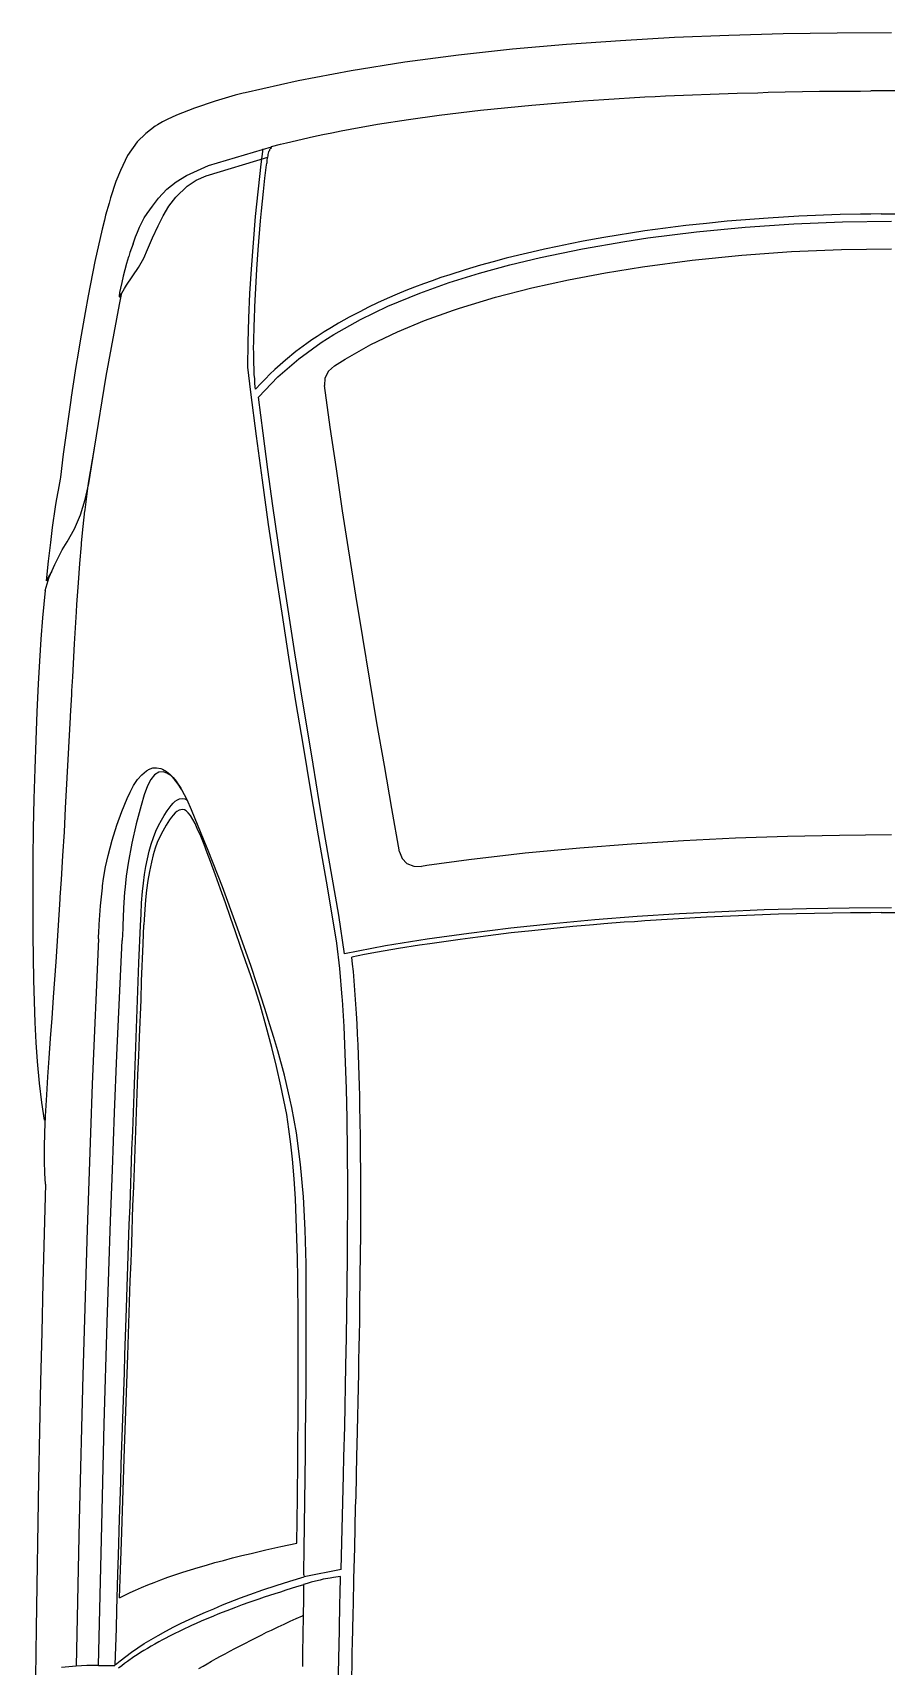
# Model space of a CAD drawing. Header units: millimetres. Extents: x -38686 to 870903, y -23218 to 232707.
# Drawn here: x 36089 to 36920, y 15950 to 17539 of the extents above; entities that cross this region are included whole.
import ezdxf

# ---------------------------------------------------------------- set-up
doc = ezdxf.new("R2010")
doc.units = ezdxf.units.MM
doc.header["$LTSCALE"] = 10
doc.layers.add('40 - Detail Outline', color=142, linetype='Continuous')

msp = doc.modelspace()

# ---------------------------------------------------------------- linework, layer by layer
at = {"layer": '40 - Detail Outline', "color": 252, "linetype": 'Continuous'}
for p, q in [((36766.78, 17536.695), (36713.98, 17534.695)), ((36819.58, 17538.295), (36766.78, 17536.695)), ((36872.18, 17539.095), (36819.58, 17538.295)), ((36924.98, 17539.495), (36872.18, 17539.095)), ((36556.18, 17523.295), (36503.78, 17517.695)), ((36608.78, 17527.895), (36556.18, 17523.295)), ((36661.38, 17531.695), (36608.78, 17527.895)), ((36713.98, 17534.695), (36661.38, 17531.695)), ((36451.38, 17510.695), (36399.38, 17502.495)), ((36503.78, 17517.695), (36451.38, 17510.695)), ((36347.58, 17492.695), (36295.98, 17481.095)), ((36399.38, 17502.495), (36347.58, 17492.695)), ((36286.38, 17478.695), (36266.98, 17472.895)), ((36294.18, 17480.495), (36286.38, 17478.695)), ((36295.98, 17481.095), (36294.18, 17480.495)), ((36574.98, 17469.095), (36624.98, 17473.095)), ((36624.98, 17473.095), (36634.98, 17473.695)), ((36634.98, 17473.695), (36644.98, 17474.495)), ((36644.98, 17474.495), (36684.98, 17476.895)), ((36684.98, 17476.895), (36694.98, 17477.295)), ((36694.98, 17477.295), (36704.98, 17477.895)), ((36704.98, 17477.895), (36774.98, 17480.695)), ((36774.98, 17480.695), (36794.98, 17481.095)), ((36794.98, 17481.095), (36804.98, 17481.495)), ((36804.98, 17481.495), (36854.98, 17482.495)), ((36854.98, 17482.495), (36864.98, 17482.495)), ((36864.98, 17482.495), (36874.98, 17482.695)), ((36874.98, 17482.695), (36894.98, 17482.695)), ((36894.98, 17482.695), (36904.98, 17482.895)), ((36944.98, 17482.895), (36904.98, 17482.895)), ((36229.18, 17459.095), (36220.18, 17454.895)), ((36246.98, 17466.095), (36229.18, 17459.095)), ((36266.98, 17472.895), (36246.98, 17466.095)), ((36454.98, 17455.095), (36484.98, 17459.295)), ((36484.98, 17459.295), (36524.98, 17464.095)), ((36524.98, 17464.095), (36574.98, 17469.095)), ((36199.38, 17441.495), (36190.98, 17433.295)), ((36208.58, 17448.495), (36199.38, 17441.495)), ((36210.78, 17449.895), (36208.58, 17448.495)), ((36215.78, 17452.695), (36210.78, 17449.895)), ((36220.18, 17454.895), (36215.78, 17452.695)), ((36371.78, 17440.295), (36380.58, 17442.095)), ((36380.58, 17442.095), (36389.38, 17444.095)), ((36389.38, 17444.095), (36398.38, 17445.695)), ((36398.38, 17445.695), (36407.18, 17447.295)), ((36407.18, 17447.295), (36416.18, 17448.895)), ((36416.18, 17448.895), (36424.98, 17450.295)), ((36424.98, 17450.295), (36454.98, 17455.095)), ((36190.98, 17433.295), (36181.58, 17420.095)), ((36260.58, 17410.095), (36321.89, 17428.46)), ((36311.58, 17411.495), (36313.58, 17426.495)), ((36319.98, 17425.295), (36320.18, 17425.895)), ((36320.18, 17425.895), (36320.58, 17426.495)), ((36320.58, 17426.495), (36321.18, 17427.095)), ((36321.18, 17427.095), (36321.78, 17427.495)), ((36321.78, 17428.695), (36330.58, 17430.895)), ((36321.78, 17427.495), (36322.18, 17427.495)), ((36330.58, 17430.895), (36336.38, 17432.295)), ((36336.38, 17432.295), (36362.78, 17438.295)), ((36362.78, 17438.295), (36371.78, 17440.295)), ((36181.58, 17420.095), (36174.78, 17405.295)), ((36238.98, 17400.495), (36260.38, 17410.095)), ((36258.18, 17400.095), (36318.212, 17418.319)), ((36306.18, 17360.495), (36311.58, 17411.495)), ((36315.38, 17397.895), (36316.98, 17410.895)), ((36316.98, 17410.895), (36317.18, 17412.095)), ((36317.18, 17412.095), (36317.38, 17413.095)), ((36317.38, 17413.095), (36317.58, 17415.695)), ((36317.58, 17415.695), (36317.78, 17416.895)), ((36317.78, 17416.895), (36318.18, 17418.295)), ((36318.18, 17418.295), (36318.38, 17419.495)), ((36318.38, 17419.495), (36318.58, 17420.895)), ((36318.58, 17420.895), (36318.78, 17422.095)), ((36318.78, 17422.095), (36319.18, 17423.495)), ((36319.18, 17423.495), (36319.58, 17424.495)), ((36319.58, 17424.495), (36319.98, 17425.295)), ((36170.38, 17394.495), (36165.18, 17378.895)), ((36174.78, 17405.295), (36170.38, 17394.495)), ((36219.78, 17387.095), (36228.98, 17394.295)), ((36228.98, 17394.295), (36238.98, 17400.495)), ((36239.58, 17390.095), (36248.38, 17395.895)), ((36248.38, 17395.895), (36258.18, 17400.095)), ((36313.98, 17384.895), (36315.38, 17397.895)), ((36165.18, 17378.895), (36163.78, 17373.695)), ((36206.114, 17370.495), (36211.78, 17378.495)), ((36211.78, 17378.495), (36219.78, 17387.095)), ((36221.98, 17370.695), (36228.58, 17379.495)), ((36228.58, 17379.495), (36239.58, 17390.095)), ((36312.98, 17375.495), (36313.98, 17384.895)), ((36160.38, 17361.895), (36159.18, 17356.895)), ((36163.78, 17373.695), (36160.38, 17361.895)), ((36197.98, 17359.295), (36200.78, 17363.495)), ((36200.78, 17363.495), (36206.114, 17370.495)), ((36216.38, 17361.295), (36221.98, 17370.695)), ((36311.18, 17356.495), (36312.18, 17366.095)), ((36312.18, 17366.095), (36312.98, 17375.495)), ((36874.98, 17362.495), (36834.98, 17360.895)), ((36894.98, 17362.895), (36874.98, 17362.495)), ((36904.98, 17362.895), (36894.98, 17362.895)), ((36914.98, 17363.095), (36904.98, 17362.895)), ((36914.98, 17363.095), (36934.98, 17363.095)), ((36156.98, 17348.295), (36149.98, 17316.695)), ((36159.18, 17356.895), (36156.98, 17348.295)), ((36191.38, 17345.495), (36193.38, 17350.295)), ((36193.38, 17350.295), (36195.58, 17354.895)), ((36195.58, 17354.895), (36197.98, 17359.295)), ((36205.98, 17339.695), (36211.38, 17351.495)), ((36211.38, 17351.495), (36216.38, 17361.295)), ((36302.18, 17309.295), (36306.18, 17360.495)), ((36308.78, 17328.295), (36311.18, 17356.495)), ((36684.98, 17346.495), (36644.98, 17340.095)), ((36694.98, 17347.895), (36684.98, 17346.495)), ((36704.98, 17349.095), (36694.98, 17347.895)), ((36714.98, 17350.495), (36704.98, 17349.095)), ((36724.98, 17351.695), (36714.98, 17350.495)), ((36734.98, 17352.695), (36724.98, 17351.695)), ((36744.98, 17353.895), (36734.98, 17352.695)), ((36735.18, 17345.695), (36782.58, 17350.295)), ((36764.98, 17355.895), (36744.98, 17353.895)), ((36804.98, 17359.095), (36764.98, 17355.895)), ((36782.58, 17350.295), (36829.98, 17353.495)), ((36834.98, 17360.895), (36804.98, 17359.095)), ((36829.98, 17353.495), (36877.38, 17355.495)), ((36877.38, 17355.495), (36924.98, 17356.095)), ((36187.13, 17334.145), (36185.38, 17329.895)), ((36187.13, 17334.145), (36189.38, 17340.895)), ((36189.38, 17340.895), (36191.38, 17345.495)), ((36201.18, 17328.495), (36205.98, 17339.695)), ((36599.98, 17331.495), (36587.38, 17328.695)), ((36612.38, 17334.095), (36599.98, 17331.495)), ((36624.98, 17336.495), (36612.38, 17334.095)), ((36624.38, 17329.095), (36665.58, 17336.295)), ((36644.98, 17340.095), (36624.98, 17336.495)), ((36665.58, 17336.295), (36687.98, 17339.695)), ((36687.98, 17339.695), (36735.18, 17345.695)), ((36149.98, 17316.695), (36143.38, 17283.495)), ((36180.58, 17314.695), (36177.38, 17302.495)), ((36182.58, 17321.295), (36180.58, 17314.695)), ((36182.78, 17321.695), (36182.58, 17321.295)), ((36183.98, 17325.695), (36182.78, 17321.695)), ((36185.38, 17329.895), (36183.98, 17325.695)), ((36193.58, 17313.295), (36197.38, 17320.095)), ((36197.38, 17320.095), (36201.18, 17328.495)), ((36307.58, 17309.295), (36308.18, 17318.695)), ((36308.18, 17318.695), (36308.78, 17328.295)), ((36537.38, 17316.495), (36524.98, 17313.095)), ((36549.98, 17319.895), (36537.38, 17316.495)), ((36562.38, 17323.095), (36549.98, 17319.895)), ((36553.78, 17313.495), (36583.38, 17320.695)), ((36574.98, 17325.895), (36562.38, 17323.095)), ((36587.38, 17328.695), (36574.98, 17325.895)), ((36583.38, 17320.695), (36624.38, 17329.095)), ((36682.78, 17311.695), (36730.98, 17318.095)), ((36730.98, 17318.095), (36779.38, 17322.895)), ((36779.38, 17322.895), (36827.78, 17326.495)), ((36827.78, 17326.495), (36876.38, 17328.495)), ((36876.38, 17328.495), (36924.98, 17329.095)), ((36177.38, 17302.495), (36175.98, 17296.295)), ((36180.78, 17293.695), (36192.38, 17311.095)), ((36192.38, 17311.095), (36193.58, 17313.295)), ((36300.78, 17285.495), (36302.18, 17309.295)), ((36306.78, 17297.095), (36307.58, 17309.295)), ((36486.58, 17301.095), (36478.18, 17298.095)), ((36495.18, 17303.895), (36486.58, 17301.095)), ((36494.78, 17296.295), (36524.18, 17305.495)), ((36510.18, 17308.695), (36495.18, 17303.895)), ((36524.98, 17313.095), (36510.18, 17308.695)), ((36524.18, 17305.495), (36553.78, 17313.495)), ((36574.98, 17291.095), (36610.78, 17299.095)), ((36610.78, 17299.095), (36646.78, 17305.895)), ((36646.78, 17305.895), (36682.78, 17311.695)), ((36143.38, 17283.495), (36140.38, 17267.295)), ((36173.98, 17286.495), (36173.58, 17283.495)), ((36173.58, 17283.495), (36173.58, 17282.295)), ((36173.58, 17282.295), (36173.98, 17282.495)), ((36174.78, 17290.895), (36173.98, 17286.495)), ((36173.98, 17274.895), (36176.18, 17286.295)), ((36173.98, 17282.495), (36175.98, 17285.895)), ((36175.98, 17296.295), (36174.78, 17290.895)), ((36175.98, 17285.895), (36178.78, 17290.495)), ((36178.78, 17290.495), (36180.78, 17293.695)), ((36299.78, 17261.695), (36300.78, 17285.495)), ((36305.58, 17272.695), (36306.78, 17297.095)), ((36443.98, 17284.895), (36434.38, 17280.695)), ((36434.98, 17273.295), (36465.98, 17286.095)), ((36452.58, 17288.495), (36443.98, 17284.895)), ((36460.98, 17291.695), (36452.58, 17288.495)), ((36469.58, 17295.095), (36460.98, 17291.695)), ((36465.98, 17286.095), (36494.78, 17296.295)), ((36478.18, 17298.095), (36469.58, 17295.095)), ((36539.58, 17282.095), (36574.98, 17291.095)), ((36140.38, 17267.295), (36135.58, 17239.495)), ((36160.78, 17205.095), (36173.98, 17274.895)), ((36305.18, 17260.495), (36305.58, 17272.695)), ((36407.58, 17267.895), (36397.18, 17262.495)), ((36416.18, 17272.295), (36407.58, 17267.895)), ((36408.38, 17260.295), (36434.98, 17273.295)), ((36424.98, 17276.495), (36416.18, 17272.295)), ((36434.38, 17280.695), (36424.98, 17276.495)), ((36470.78, 17259.495), (36498.98, 17269.495)), ((36498.98, 17269.495), (36504.58, 17271.495)), ((36504.58, 17271.495), (36539.58, 17282.095)), ((36298.98, 17237.895), (36299.78, 17261.695)), ((36304.78, 17249.495), (36304.98, 17254.895)), ((36304.98, 17254.895), (36305.18, 17260.495)), ((36379.98, 17252.695), (36372.98, 17248.295)), ((36386.98, 17256.695), (36379.98, 17252.695)), ((36382.38, 17245.895), (36408.38, 17260.295)), ((36397.18, 17262.495), (36386.98, 17256.695)), ((36444.38, 17248.495), (36470.78, 17259.495)), ((36135.58, 17239.495), (36133.18, 17225.695)), ((36298.58, 17214.095), (36298.98, 17237.895)), ((36304.38, 17232.895), (36304.58, 17238.495)), ((36304.58, 17243.895), (36304.78, 17249.495)), ((36304.58, 17238.495), (36304.58, 17243.895)), ((36355.98, 17236.895), (36345.58, 17229.095)), ((36348.38, 17222.095), (36370.18, 17238.095)), ((36360.98, 17240.495), (36355.98, 17236.895)), ((36366.18, 17243.895), (36360.98, 17240.495)), ((36372.98, 17248.295), (36366.18, 17243.895)), ((36370.18, 17238.095), (36382.38, 17245.895)), ((36393.38, 17221.895), (36418.38, 17236.095)), ((36418.38, 17236.095), (36444.38, 17248.495)), ((36133.18, 17225.695), (36131.78, 17216.495)), ((36304.58, 17227.495), (36304.38, 17232.895)), ((36304.58, 17219.295), (36304.58, 17227.495)), ((36304.98, 17211.095), (36304.58, 17219.295)), ((36335.38, 17220.695), (36324.98, 17211.695)), ((36327.78, 17204.495), (36348.38, 17222.095)), ((36345.58, 17229.095), (36335.38, 17220.695)), ((36382.98, 17215.295), (36393.38, 17221.895)), ((36130.78, 17210.495), (36126.78, 17184.895)), ((36131.78, 17216.495), (36130.78, 17210.495)), ((36149.58, 17135.095), (36160.78, 17205.095)), ((36301.58, 17189.495), (36298.58, 17214.095)), ((36304.98, 17206.895), (36304.98, 17211.095)), ((36305.38, 17202.695), (36304.98, 17206.895)), ((36308.98, 17184.895), (36327.78, 17204.495)), ((36320.18, 17207.295), (36315.78, 17202.695)), ((36324.98, 17211.695), (36320.18, 17207.295)), ((36373.78, 17203.295), (36373.38, 17196.095)), ((36377.18, 17210.095), (36373.78, 17203.295)), ((36382.98, 17215.295), (36377.18, 17210.095)), ((36307.18, 17146.895), (36301.58, 17189.495)), ((36305.58, 17198.695), (36305.38, 17202.695)), ((36305.98, 17194.495), (36305.58, 17198.695)), ((36306.18, 17192.895), (36305.98, 17194.495)), ((36306.78, 17193.095), (36306.18, 17192.495)), ((36306.18, 17192.495), (36306.18, 17192.895)), ((36311.18, 17197.895), (36306.78, 17193.095)), ((36315.78, 17202.695), (36311.18, 17197.895)), ((36378.98, 17155.495), (36373.38, 17196.095)), ((36126.38, 17181.695), (36119.18, 17129.295)), ((36126.78, 17184.895), (36126.38, 17181.695)), ((36313.58, 17149.695), (36308.98, 17184.895)), ((36384.98, 17114.895), (36378.98, 17155.495)), ((36312.98, 17103.895), (36307.18, 17146.895)), ((36318.18, 17114.295), (36313.58, 17149.695)), ((36119.18, 17129.295), (36116.58, 17106.895)), ((36143.78, 17101.095), (36149.58, 17135.095)), ((36144.18, 17100.895), (36149.58, 17135.095)), ((36323.18, 17078.895), (36318.18, 17114.295)), ((36390.98, 17074.095), (36384.98, 17114.895)), ((36114.18, 17094.295), (36112.38, 17084.095)), ((36116.18, 17105.095), (36114.18, 17094.295)), ((36116.58, 17106.895), (36116.18, 17105.095)), ((36140.38, 17075.095), (36143.78, 17101.095)), ((36140.58, 17085.295), (36144.18, 17100.895)), ((36318.98, 17060.895), (36312.98, 17103.895)), ((36111.38, 17077.895), (36108.38, 17057.895)), ((36112.38, 17084.095), (36111.38, 17077.895)), ((36135.78, 17070.095), (36140.58, 17085.295)), ((36328.18, 17043.295), (36323.18, 17078.895)), ((36129.98, 17056.695), (36135.78, 17070.095)), ((36138.58, 17058.895), (36140.18, 17074.295)), ((36140.18, 17074.295), (36140.38, 17074.695)), ((36140.38, 17074.695), (36140.38, 17075.095)), ((36325.38, 17017.895), (36318.98, 17060.895)), ((36403.78, 16992.095), (36390.98, 17074.095)), ((36108.38, 17057.895), (36106.78, 17043.295)), ((36118.18, 17036.095), (36122.78, 17043.895)), ((36122.78, 17043.895), (36129.98, 17056.695)), ((36136.98, 17042.895), (36138.58, 17058.895)), ((36106.78, 17043.295), (36104.38, 17025.095)), ((36110.98, 17021.895), (36115.78, 17031.695)), ((36115.78, 17031.695), (36116.38, 17032.895)), ((36116.38, 17032.895), (36118.18, 17036.095)), ((36135.38, 17022.895), (36136.78, 17040.895)), ((36136.78, 17040.895), (36136.98, 17041.895)), ((36136.98, 17041.895), (36136.98, 17042.895)), ((36333.58, 17007.695), (36328.18, 17043.295)), ((36104.38, 17025.095), (36102.38, 17005.895)), ((36107.98, 17015.495), (36102.38, 17005.895)), ((36105.58, 17009.495), (36110.98, 17021.895)), ((36133.98, 17004.095), (36135.38, 17022.895)), ((36331.98, 16974.495), (36325.38, 17017.895)), ((36101.38, 16996.695), (36098.98, 16970.095)), ((36101.38, 16996.695), (36105.58, 17009.495)), ((36132.38, 16982.895), (36133.98, 17004.095)), ((36344.38, 16936.095), (36333.58, 17007.695)), ((36131.98, 16975.895), (36132.38, 16982.895)), ((36410.58, 16950.895), (36403.78, 16992.095)), ((36098.98, 16970.095), (36097.38, 16949.095)), ((36129.98, 16944.695), (36131.98, 16975.895)), ((36338.58, 16931.695), (36331.98, 16974.495)), ((36097.38, 16949.095), (36095.98, 16927.695)), ((36417.38, 16909.495), (36410.58, 16950.895)), ((36128.38, 16912.695), (36129.98, 16944.695)), ((36350.18, 16900.095), (36344.38, 16936.095)), ((36095.98, 16927.695), (36094.78, 16905.895)), ((36345.58, 16888.495), (36338.58, 16931.695)), ((36094.78, 16905.895), (36093.38, 16878.495)), ((36127.58, 16898.895), (36128.38, 16912.695)), ((36424.38, 16867.895), (36417.38, 16909.495)), ((36126.18, 16874.695), (36127.38, 16895.095)), ((36127.38, 16895.095), (36127.58, 16898.895)), ((36352.78, 16845.095), (36345.58, 16888.495)), ((36362.18, 16827.695), (36350.18, 16900.095)), ((36093.38, 16878.495), (36092.38, 16850.895)), ((36121.38, 16784.695), (36126.18, 16873.495)), ((36126.18, 16873.495), (36126.18, 16874.695)), ((36431.58, 16826.295), (36424.38, 16867.895)), ((36092.38, 16850.895), (36091.38, 16823.095)), ((36359.98, 16801.495), (36352.78, 16845.095)), ((36091.38, 16823.095), (36090.58, 16793.895)), ((36199.98, 16821.095), (36201.58, 16821.895)), ((36201.58, 16821.895), (36202.18, 16822.295)), ((36202.18, 16822.295), (36206.18, 16823.895)), ((36206.18, 16823.895), (36209.98, 16824.095)), ((36209.98, 16824.095), (36213.98, 16823.495)), ((36213.98, 16823.495), (36215.78, 16822.695)), ((36215.78, 16822.695), (36219.58, 16820.495)), ((36368.18, 16791.295), (36362.18, 16827.695)), ((36438.78, 16784.295), (36431.58, 16826.295)), ((36184.18, 16800.295), (36187.58, 16806.895)), ((36187.58, 16806.895), (36191.38, 16812.695)), ((36191.38, 16812.695), (36195.58, 16817.295)), ((36195.58, 16817.295), (36199.98, 16821.095)), ((36201.18, 16806.495), (36197.78, 16797.695)), ((36204.38, 16812.695), (36201.18, 16806.495)), ((36207.98, 16817.095), (36204.38, 16812.695)), ((36212.18, 16819.695), (36207.98, 16817.095)), ((36216.38, 16820.095), (36212.18, 16819.695)), ((36219.98, 16818.895), (36216.38, 16820.095)), ((36219.58, 16820.495), (36223.18, 16817.495)), ((36223.78, 16816.495), (36219.98, 16818.895)), ((36223.18, 16817.495), (36225.98, 16814.695)), ((36227.38, 16812.695), (36223.78, 16816.495)), ((36225.98, 16814.695), (36229.18, 16810.695)), ((36230.98, 16808.095), (36227.38, 16812.695)), ((36229.18, 16810.695), (36229.38, 16810.495)), ((36229.38, 16810.495), (36232.98, 16805.095)), ((36234.58, 16802.495), (36230.98, 16808.095)), ((36090.58, 16793.895), (36089.98, 16764.695)), ((36175.98, 16781.495), (36181.18, 16794.295)), ((36181.18, 16794.295), (36184.18, 16800.295)), ((36197.78, 16797.695), (36194.78, 16787.495)), ((36224.18, 16787.295), (36226.18, 16789.495)), ((36226.18, 16789.495), (36228.18, 16791.495)), ((36228.18, 16791.495), (36230.38, 16792.895)), ((36230.38, 16792.895), (36232.38, 16793.695)), ((36232.38, 16793.695), (36234.78, 16794.095)), ((36232.98, 16805.095), (36233.58, 16804.095)), ((36233.58, 16804.095), (36233.78, 16803.695)), ((36233.78, 16803.695), (36234.18, 16803.095)), ((36239.58, 16792.895), (36234.58, 16802.495)), ((36234.78, 16794.095), (36237.38, 16793.895)), ((36237.38, 16793.895), (36239.78, 16792.695)), ((36243.98, 16783.295), (36239.58, 16792.895)), ((36367.58, 16757.695), (36359.98, 16801.495)), ((36374.38, 16754.495), (36368.18, 16791.295)), ((36120.18, 16761.695), (36121.38, 16784.695)), ((36171.18, 16768.095), (36175.98, 16781.495)), ((36194.78, 16787.495), (36190.18, 16769.495)), ((36214.58, 16773.095), (36217.38, 16777.695)), ((36217.38, 16777.695), (36220.38, 16782.295)), ((36222.58, 16773.495), (36219.18, 16768.295)), ((36220.38, 16782.295), (36222.18, 16784.895)), ((36222.18, 16784.895), (36224.18, 16787.295)), ((36224.38, 16775.895), (36222.58, 16773.495)), ((36226.18, 16778.095), (36224.38, 16775.895)), ((36227.98, 16780.095), (36226.18, 16778.095)), ((36229.78, 16781.495), (36227.98, 16780.095)), ((36231.78, 16782.695), (36229.78, 16781.495)), ((36233.38, 16783.295), (36231.78, 16782.695)), ((36235.18, 16783.495), (36233.38, 16783.295)), ((36236.98, 16783.295), (36235.18, 16783.495)), ((36238.78, 16782.295), (36236.98, 16783.295)), ((36240.78, 16780.295), (36238.78, 16782.295)), ((36242.98, 16777.695), (36240.78, 16780.295)), ((36245.18, 16773.895), (36242.98, 16777.695)), ((36256.38, 16752.895), (36243.98, 16783.295)), ((36247.58, 16769.695), (36245.18, 16773.895)), ((36446.18, 16742.295), (36438.78, 16784.295)), ((36089.98, 16764.695), (36089.58, 16735.495)), ((36118.78, 16738.495), (36120.18, 16761.695)), ((36166.78, 16753.695), (36171.18, 16768.095)), ((36190.18, 16769.495), (36185.98, 16750.695)), ((36206.78, 16756.295), (36209.18, 16762.295)), ((36209.18, 16762.295), (36211.78, 16767.895)), ((36211.78, 16767.895), (36214.58, 16773.095)), ((36215.98, 16762.495), (36212.78, 16756.295)), ((36219.18, 16768.295), (36215.98, 16762.495)), ((36249.58, 16765.095), (36247.58, 16769.695)), ((36252.98, 16757.495), (36249.58, 16765.095)), ((36375.18, 16713.695), (36367.58, 16757.695)), ((36874.38, 16758.295), (36823.78, 16757.295)), ((36924.98, 16758.695), (36874.38, 16758.295)), ((36162.78, 16738.695), (36166.78, 16753.695)), ((36185.98, 16750.695), (36182.38, 16731.295)), ((36200.98, 16735.495), (36202.78, 16742.895)), ((36202.78, 16742.895), (36204.58, 16749.695)), ((36204.58, 16749.695), (36206.78, 16756.295)), ((36208.58, 16745.895), (36206.58, 16739.295)), ((36210.58, 16751.295), (36208.58, 16745.895)), ((36212.78, 16756.295), (36210.58, 16751.295)), ((36256.18, 16749.495), (36252.98, 16757.495)), ((36259.18, 16741.295), (36256.18, 16749.495)), ((36260.18, 16743.695), (36256.38, 16752.895)), ((36273.98, 16708.295), (36260.18, 16743.695)), ((36380.78, 16717.695), (36374.38, 16754.495)), ((36446.18, 16742.295), (36448.78, 16735.895)), ((36621.78, 16745.895), (36568.58, 16740.895)), ((36672.18, 16749.895), (36621.78, 16745.895)), ((36722.58, 16753.095), (36672.18, 16749.895)), ((36773.18, 16755.495), (36722.58, 16753.095)), ((36823.78, 16757.295), (36773.18, 16755.495)), ((36089.58, 16735.495), (36089.38, 16710.695)), ((36117.38, 16715.495), (36118.78, 16738.495)), ((36158.38, 16716.295), (36160.38, 16727.695)), ((36160.38, 16727.695), (36162.78, 16738.695)), ((36182.38, 16731.295), (36180.38, 16718.495)), ((36198.18, 16720.095), (36199.58, 16727.895)), ((36199.58, 16727.895), (36200.98, 16735.495)), ((36204.98, 16732.095), (36203.18, 16723.295)), ((36206.58, 16739.295), (36204.98, 16732.095)), ((36262.38, 16732.895), (36259.18, 16741.295)), ((36267.18, 16719.695), (36262.38, 16732.895)), ((36448.78, 16735.895), (36453.58, 16730.895)), ((36453.58, 16730.895), (36460.18, 16728.295)), ((36460.18, 16728.295), (36467.58, 16727.895)), ((36472.98, 16728.895), (36467.58, 16727.895)), ((36513.78, 16734.495), (36472.98, 16728.895)), ((36554.98, 16739.295), (36513.78, 16734.495)), ((36568.58, 16740.895), (36554.98, 16739.295)), ((36089.38, 16710.695), (36089.38, 16661.295)), ((36116.18, 16698.095), (36117.38, 16715.495)), ((36157.38, 16709.095), (36158.38, 16716.295)), ((36180.38, 16718.495), (36178.98, 16705.095)), ((36196.38, 16703.695), (36197.18, 16711.895)), ((36197.18, 16711.895), (36198.18, 16720.095)), ((36201.58, 16714.295), (36200.18, 16704.895)), ((36203.18, 16723.295), (36201.58, 16714.295)), ((36272.18, 16706.095), (36267.18, 16719.695)), ((36382.78, 16669.295), (36375.18, 16713.695)), ((36387.18, 16680.695), (36380.78, 16717.695)), ((36114.18, 16665.695), (36116.18, 16696.095)), ((36116.18, 16696.095), (36116.18, 16698.095)), ((36155.38, 16689.695), (36157.18, 16707.095)), ((36157.18, 16707.095), (36157.38, 16709.095)), ((36178.78, 16703.295), (36177.78, 16687.295)), ((36178.98, 16705.095), (36178.78, 16703.295)), ((36195.38, 16692.695), (36196.38, 16703.695)), ((36199.18, 16695.495), (36198.38, 16686.095)), ((36200.18, 16704.895), (36199.18, 16695.495)), ((36276.98, 16692.495), (36272.18, 16706.095)), ((36287.38, 16671.695), (36273.98, 16708.295)), ((36154.18, 16671.695), (36155.38, 16689.695)), ((36177.78, 16687.295), (36176.98, 16670.095)), ((36194.38, 16670.695), (36194.78, 16681.695)), ((36194.78, 16681.695), (36195.38, 16692.695)), ((36198.38, 16686.095), (36197.78, 16676.495)), ((36281.78, 16678.495), (36276.98, 16692.495)), ((36286.78, 16664.495), (36281.78, 16678.495)), ((36392.78, 16643.095), (36387.18, 16680.695)), ((36677.58, 16679.295), (36636.38, 16676.095)), ((36718.78, 16681.895), (36677.58, 16679.295)), ((36744.98, 16678.695), (36684.98, 16675.095)), ((36759.98, 16683.895), (36718.78, 16681.895)), ((36814.98, 16681.495), (36744.98, 16678.695)), ((36801.18, 16685.695), (36759.98, 16683.895)), ((36842.38, 16686.695), (36801.18, 16685.695)), ((36884.98, 16682.895), (36814.98, 16681.495)), ((36883.78, 16687.495), (36842.38, 16686.695)), ((36924.98, 16687.695), (36883.78, 16687.495)), ((36904.98, 16682.895), (36884.98, 16682.895)), ((36914.98, 16683.095), (36904.98, 16682.895)), ((36914.98, 16683.095), (36934.98, 16683.095)), ((36112.18, 16635.095), (36114.18, 16665.695)), ((36153.38, 16657.695), (36153.78, 16665.695)), ((36153.78, 16665.695), (36153.98, 16669.095)), ((36153.98, 16669.095), (36154.18, 16671.695)), ((36176.98, 16667.695), (36176.38, 16656.095)), ((36176.98, 16670.095), (36176.98, 16667.695)), ((36192.78, 16634.295), (36194.38, 16670.695)), ((36196.98, 16652.895), (36197.58, 16671.095)), ((36197.78, 16676.495), (36197.58, 16671.095)), ((36291.58, 16650.295), (36286.78, 16664.495)), ((36301.58, 16631.495), (36287.38, 16671.695)), ((36385.18, 16653.295), (36382.78, 16669.295)), ((36513.78, 16662.895), (36473.18, 16657.295)), ((36554.58, 16667.895), (36513.78, 16662.895)), ((36554.98, 16663.295), (36524.98, 16659.695)), ((36595.38, 16672.295), (36554.58, 16667.895)), ((36564.98, 16664.295), (36554.98, 16663.295)), ((36574.98, 16665.495), (36564.98, 16664.295)), ((36614.98, 16669.495), (36574.98, 16665.495)), ((36636.38, 16676.095), (36595.38, 16672.295)), ((36634.98, 16671.095), (36614.98, 16669.495)), ((36644.98, 16672.095), (36634.98, 16671.095)), ((36664.98, 16673.695), (36644.98, 16672.095)), ((36674.98, 16674.295), (36664.98, 16673.695)), ((36684.98, 16675.095), (36674.98, 16674.295)), ((36089.38, 16661.295), (36089.78, 16639.295)), ((36153.38, 16657.695), (36147.38, 16516.095)), ((36173.78, 16600.295), (36176.38, 16656.095)), ((36195.38, 16616.495), (36196.98, 16652.895)), ((36296.58, 16636.095), (36291.58, 16650.295)), ((36388.18, 16628.695), (36385.18, 16653.295)), ((36432.78, 16650.695), (36392.78, 16643.095)), ((36445.38, 16648.095), (36424.98, 16644.495)), ((36473.18, 16657.295), (36432.78, 16650.695)), ((36465.78, 16651.295), (36445.38, 16648.095)), ((36475.78, 16652.895), (36465.78, 16651.295)), ((36505.18, 16657.095), (36475.78, 16652.895)), ((36515.18, 16658.295), (36505.18, 16657.095)), ((36524.98, 16659.695), (36515.18, 16658.295)), ((36089.78, 16639.295), (36090.18, 16617.695)), ((36109.58, 16600.695), (36112.18, 16635.095)), ((36192.18, 16616.095), (36192.78, 16634.295)), ((36301.58, 16621.495), (36296.58, 16636.095)), ((36307.78, 16612.895), (36301.58, 16631.495)), ((36412.38, 16642.295), (36399.98, 16639.695)), ((36400.58, 16632.895), (36399.98, 16639.695)), ((36401.38, 16625.895), (36400.58, 16632.895)), ((36424.98, 16644.495), (36412.38, 16642.295)), ((36090.18, 16617.695), (36090.78, 16596.495)), ((36191.38, 16597.895), (36192.18, 16616.095)), ((36194.78, 16598.295), (36195.38, 16616.495)), ((36306.38, 16606.895), (36301.58, 16621.495)), ((36390.58, 16600.695), (36388.18, 16628.695)), ((36402.58, 16612.095), (36401.38, 16625.895)), ((36108.18, 16580.295), (36109.58, 16600.495)), ((36109.58, 16600.495), (36109.58, 16600.695)), ((36171.38, 16544.495), (36173.78, 16600.295)), ((36311.18, 16592.495), (36306.38, 16606.895)), ((36315.18, 16589.895), (36307.78, 16612.895)), ((36390.78, 16598.095), (36390.58, 16600.695)), ((36403.58, 16598.695), (36402.58, 16612.095)), ((36404.38, 16584.895), (36403.58, 16598.695)), ((36090.78, 16596.495), (36091.58, 16576.095)), ((36190.78, 16579.695), (36191.38, 16597.895)), ((36193.18, 16561.895), (36194.78, 16598.295)), ((36316.58, 16572.295), (36311.18, 16592.495)), ((36320.18, 16573.895), (36315.18, 16589.895)), ((36392.38, 16572.295), (36390.78, 16598.095)), ((36404.98, 16574.895), (36404.38, 16584.895)), ((36091.58, 16576.095), (36092.58, 16556.695)), ((36106.78, 16560.495), (36108.18, 16580.295)), ((36189.98, 16561.495), (36190.78, 16579.695)), ((36321.98, 16551.895), (36316.58, 16572.295)), ((36324.18, 16561.495), (36320.18, 16573.895)), ((36393.58, 16546.095), (36392.38, 16572.295)), ((36405.58, 16564.695), (36404.98, 16574.895)), ((36092.58, 16556.695), (36093.78, 16538.095)), ((36105.38, 16541.495), (36106.78, 16560.495)), ((36188.78, 16525.095), (36189.98, 16561.495)), ((36192.58, 16543.695), (36193.18, 16561.895)), ((36326.58, 16533.295), (36321.98, 16551.895)), ((36327.98, 16548.495), (36324.18, 16561.495)), ((36405.98, 16554.495), (36405.58, 16564.695)), ((36406.78, 16534.495), (36405.98, 16554.495)), ((36093.78, 16538.095), (36095.58, 16517.295)), ((36104.18, 16523.295), (36105.38, 16541.495)), ((36168.98, 16488.495), (36171.38, 16544.495)), ((36191.78, 16525.295), (36192.58, 16543.695)), ((36334.38, 16524.895), (36327.98, 16548.495)), ((36394.78, 16511.495), (36393.58, 16546.095)), ((36103.18, 16505.895), (36104.18, 16523.295)), ((36187.98, 16506.895), (36188.78, 16525.095)), ((36191.18, 16507.095), (36191.78, 16525.295)), ((36330.98, 16514.495), (36326.58, 16533.295)), ((36339.98, 16500.695), (36334.38, 16524.895)), ((36406.98, 16524.695), (36406.78, 16534.495)), ((36407.38, 16514.695), (36406.98, 16524.695)), ((36095.58, 16517.295), (36097.98, 16498.295)), ((36101.98, 16484.895), (36103.18, 16505.895)), ((36147.38, 16516.095), (36145.58, 16468.895)), ((36186.78, 16470.495), (36187.98, 16506.895)), ((36190.38, 16488.895), (36191.18, 16507.095)), ((36333.78, 16500.695), (36330.98, 16514.495)), ((36395.38, 16482.695), (36394.78, 16511.495)), ((36407.58, 16504.695), (36407.38, 16514.695)), ((36407.78, 16494.895), (36407.58, 16504.695)), ((36097.98, 16498.295), (36100.58, 16481.095)), ((36166.98, 16432.695), (36168.98, 16488.495)), ((36189.18, 16452.495), (36190.38, 16488.895)), ((36336.58, 16486.695), (36333.78, 16500.695)), ((36341.38, 16493.295), (36339.98, 16500.695)), ((36345.98, 16468.695), (36341.38, 16493.295)), ((36408.38, 16464.895), (36407.78, 16494.895)), ((36101.18, 16469.095), (36101.98, 16484.895)), ((36338.78, 16472.295), (36336.58, 16486.695)), ((36340.58, 16457.695), (36338.78, 16472.295)), ((36395.98, 16417.095), (36395.38, 16482.695)), ((36100.98, 16454.495), (36101.18, 16469.095)), ((36145.58, 16468.895), (36143.98, 16421.895)), ((36185.98, 16452.295), (36186.78, 16470.495)), ((36342.18, 16443.095), (36340.58, 16457.695)), ((36349.98, 16438.095), (36345.98, 16468.695)), ((36408.38, 16444.895), (36408.38, 16464.895)), ((36100.98, 16441.295), (36100.98, 16454.495)), ((36101.18, 16429.495), (36100.98, 16441.295)), ((36184.18, 16397.695), (36185.98, 16452.295)), ((36188.38, 16434.295), (36189.18, 16452.495)), ((36343.78, 16423.895), (36342.18, 16443.095)), ((36408.58, 16434.895), (36408.38, 16444.895)), ((36101.98, 16418.895), (36101.18, 16429.495)), ((36165.18, 16383.295), (36166.98, 16432.695)), ((36187.78, 16416.095), (36188.38, 16434.295)), ((36344.98, 16404.695), (36343.78, 16423.895)), ((36352.98, 16406.495), (36349.98, 16438.095)), ((36408.58, 16364.895), (36408.58, 16434.895)), ((36100.78, 16370.895), (36102.18, 16418.895)), ((36143.98, 16421.895), (36142.38, 16374.695)), ((36186.98, 16397.895), (36187.78, 16416.095)), ((36395.78, 16350.495), (36395.98, 16417.095)), ((36183.38, 16379.495), (36184.18, 16397.695)), ((36185.78, 16361.495), (36186.98, 16397.895)), ((36345.78, 16385.495), (36344.98, 16404.695)), ((36354.58, 16374.295), (36352.98, 16406.495)), ((36163.38, 16333.695), (36165.18, 16383.295)), ((36180.38, 16288.495), (36183.38, 16379.495)), ((36346.98, 16346.695), (36345.78, 16385.495)), ((36099.58, 16322.895), (36100.78, 16370.895)), ((36142.38, 16374.695), (36138.18, 16233.095)), ((36185.18, 16343.095), (36185.78, 16361.495)), ((36355.38, 16341.295), (36354.58, 16374.295)), ((36408.38, 16354.895), (36408.58, 16364.895)), ((36347.38, 16327.295), (36346.98, 16346.695)), ((36394.78, 16269.695), (36395.78, 16347.095)), ((36395.78, 16347.095), (36395.78, 16350.495)), ((36408.18, 16334.895), (36408.38, 16344.895)), ((36408.38, 16344.895), (36408.38, 16354.895)), ((36161.78, 16284.295), (36163.38, 16333.695)), ((36184.38, 16324.895), (36185.18, 16343.095)), ((36355.58, 16313.495), (36355.38, 16341.295)), ((36408.18, 16324.895), (36408.18, 16334.895)), ((36098.58, 16274.895), (36099.58, 16322.895)), ((36181.98, 16252.095), (36184.38, 16324.895)), ((36347.78, 16288.495), (36347.38, 16327.295)), ((36355.58, 16267.495), (36355.58, 16313.495)), ((36407.78, 16304.895), (36408.18, 16324.895)), ((36407.78, 16294.895), (36407.78, 16304.895)), ((36158.98, 16185.495), (36161.78, 16284.295)), ((36179.18, 16252.895), (36180.38, 16288.495)), ((36347.78, 16224.295), (36347.78, 16288.495)), ((36407.38, 16272.495), (36407.58, 16284.895)), ((36407.58, 16284.895), (36407.78, 16294.895)), ((36097.38, 16226.895), (36098.58, 16274.895)), ((36355.38, 16221.095), (36355.58, 16267.495)), ((36394.18, 16242.095), (36394.78, 16269.695)), ((36407.18, 16259.895), (36407.38, 16272.495)), ((36178.58, 16235.295), (36179.18, 16252.895)), ((36181.18, 16234.095), (36181.98, 16252.095)), ((36406.78, 16247.495), (36407.18, 16259.895)), ((36138.18, 16233.095), (36134.58, 16091.495)), ((36175.58, 16146.295), (36178.58, 16235.295)), ((36179.38, 16179.495), (36181.18, 16234.095)), ((36392.98, 16182.895), (36394.18, 16242.095)), ((36405.18, 16164.895), (36406.58, 16234.895)), ((36406.58, 16234.895), (36406.78, 16247.495)), ((36096.38, 16178.895), (36097.38, 16226.895)), ((36347.58, 16205.895), (36347.78, 16224.295)), ((36354.98, 16175.295), (36355.38, 16221.095)), ((36347.58, 16187.295), (36347.58, 16205.895)), ((36156.58, 16086.695), (36158.98, 16185.495)), ((36347.38, 16168.895), (36347.58, 16187.295)), ((36095.38, 16130.695), (36096.38, 16178.895)), ((36178.78, 16161.495), (36179.38, 16179.495)), ((36354.78, 16156.495), (36354.98, 16175.295)), ((36392.18, 16153.295), (36392.98, 16182.895)), ((36175.78, 16070.495), (36178.78, 16161.495)), ((36347.38, 16150.495), (36347.38, 16168.895)), ((36354.18, 16109.895), (36354.78, 16156.495)), ((36403.98, 16114.895), (36404.78, 16154.895)), ((36404.78, 16154.895), (36405.18, 16164.895)), ((36175.18, 16128.495), (36175.58, 16146.295)), ((36346.98, 16113.695), (36347.38, 16150.495)), ((36391.78, 16135.695), (36392.18, 16153.295)), ((36092.98, 15986.695), (36095.38, 16130.695)), ((36174.58, 16110.695), (36175.18, 16128.495)), ((36389.58, 16043.695), (36391.78, 16135.695)), ((36173.98, 16093.095), (36174.58, 16110.695)), ((36346.78, 16091.495), (36346.98, 16113.695)), ((36353.58, 16063.495), (36354.18, 16109.895)), ((36403.58, 16104.895), (36403.98, 16114.895)), ((36134.58, 16091.495), (36131.58, 15949.895)), ((36172.78, 16057.495), (36173.98, 16093.095)), ((36346.38, 16069.295), (36346.78, 16091.495)), ((36402.78, 16064.895), (36403.58, 16104.895)), ((36154.98, 16018.695), (36156.58, 16086.695)), ((36175.18, 16052.495), (36175.78, 16070.495)), ((36292.78, 16057.295), (36301.98, 16059.495)), ((36301.98, 16059.495), (36316.18, 16062.895)), ((36316.18, 16062.895), (36330.98, 16066.095)), ((36330.98, 16066.095), (36346.38, 16069.295)), ((36353.18, 16040.895), (36353.58, 16063.495)), ((36402.38, 16054.895), (36402.78, 16064.895)), ((36172.38, 16039.695), (36172.78, 16057.495)), ((36173.98, 16016.095), (36175.18, 16052.495)), ((36235.38, 16041.095), (36242.78, 16043.495)), ((36242.78, 16043.495), (36250.38, 16045.895)), ((36250.38, 16045.895), (36258.38, 16048.095)), ((36258.38, 16048.095), (36266.58, 16050.495)), ((36266.58, 16050.495), (36275.18, 16052.695)), ((36275.18, 16052.695), (36283.78, 16055.095)), ((36283.78, 16055.095), (36292.78, 16057.295)), ((36389.58, 16043.695), (36353.38, 16036.695)), ((36401.98, 16034.895), (36402.38, 16054.895)), ((36171.18, 16004.095), (36172.38, 16039.695)), ((36189.58, 16023.695), (36195.38, 16026.295)), ((36195.38, 16026.295), (36201.38, 16028.895)), ((36201.38, 16028.895), (36207.58, 16031.295)), ((36207.58, 16031.295), (36214.18, 16033.895)), ((36214.18, 16033.895), (36220.98, 16036.295)), ((36220.98, 16036.295), (36235.38, 16041.095)), ((36313.38, 16023.895), (36326.18, 16028.095)), ((36326.18, 16028.095), (36339.58, 16032.495)), ((36339.58, 16032.495), (36353.38, 16036.695)), ((36346.18, 16026.895), (36340.98, 16025.295)), ((36351.78, 16028.695), (36346.18, 16026.895)), ((36352.78, 16028.895), (36351.78, 16028.695)), ((36352.98, 16029.295), (36352.78, 16028.895)), ((36356.58, 16030.295), (36352.98, 16029.295)), ((36352.98, 16029.295), (36352.98, 16020.495)), ((36353.18, 16038.695), (36353.18, 16040.895)), ((36353.18, 16038.695), (36353.38, 16036.695)), ((36360.38, 16031.495), (36356.58, 16030.295)), ((36364.58, 16032.495), (36360.38, 16031.495)), ((36368.98, 16033.495), (36364.58, 16032.495)), ((36372.18, 16034.295), (36368.98, 16033.495)), ((36378.98, 16035.495), (36372.18, 16034.295)), ((36382.18, 16036.095), (36378.98, 16035.495)), ((36388.98, 16036.895), (36382.18, 16036.095)), ((36388.58, 16019.695), (36388.98, 16036.895)), ((36401.58, 16017.895), (36401.78, 16026.295)), ((36401.78, 16026.295), (36401.98, 16034.895)), ((36153.58, 15950.495), (36154.98, 16018.695)), ((36173.98, 16016.095), (36178.98, 16018.695)), ((36178.98, 16018.695), (36184.18, 16021.295)), ((36184.18, 16021.295), (36189.58, 16023.695)), ((36273.98, 16009.295), (36291.58, 16016.095)), ((36291.58, 16016.095), (36300.78, 16019.495)), ((36299.58, 16011.695), (36293.18, 16009.295)), ((36304.58, 16013.495), (36299.58, 16011.695)), ((36300.78, 16019.495), (36313.38, 16023.895)), ((36309.58, 16015.095), (36304.58, 16013.495)), ((36314.58, 16016.895), (36309.58, 16015.095)), ((36319.78, 16018.495), (36314.58, 16016.895)), ((36324.98, 16020.295), (36319.78, 16018.495)), ((36330.38, 16021.895), (36324.98, 16020.295)), ((36335.58, 16023.695), (36330.38, 16021.895)), ((36340.98, 16025.295), (36335.58, 16023.695)), ((36352.78, 16011.495), (36352.58, 16002.695)), ((36352.98, 16020.495), (36352.78, 16011.495)), ((36388.18, 16002.295), (36388.38, 16010.895)), ((36388.38, 16010.895), (36388.58, 16019.695)), ((36401.38, 16009.695), (36401.58, 16017.895)), ((36170.78, 15986.295), (36171.18, 16004.095)), ((36233.98, 15991.495), (36241.78, 15995.295)), ((36241.78, 15995.295), (36249.38, 15998.695)), ((36249.38, 15998.695), (36257.38, 16002.295)), ((36257.18, 15995.095), (36253.38, 15993.495)), ((36261.38, 15996.895), (36257.18, 15995.095)), ((36257.38, 16002.295), (36265.58, 16005.695)), ((36265.38, 15998.495), (36261.38, 15996.895)), ((36269.58, 16000.295), (36265.38, 15998.495)), ((36265.58, 16005.695), (36273.98, 16009.295)), ((36273.78, 16001.895), (36269.58, 16000.295)), ((36278.18, 16003.695), (36273.78, 16001.895)), ((36286.58, 16006.895), (36278.18, 16003.695)), ((36293.18, 16009.295), (36286.58, 16006.895)), ((36339.78, 15993.495), (36345.78, 15996.095)), ((36345.78, 15996.095), (36351.78, 15998.895)), ((36351.78, 15998.895), (36352.38, 15999.095)), ((36352.38, 15999.095), (36353.18, 15999.295)), ((36352.58, 16002.695), (36352.58, 15993.895)), ((36387.98, 15993.495), (36388.18, 16002.295)), ((36400.78, 15984.895), (36401.18, 16001.295)), ((36401.18, 16001.295), (36401.38, 16009.695)), ((36092.38, 15938.695), (36092.98, 15986.695)), ((36170.18, 15968.495), (36170.78, 15986.295)), ((36204.58, 15975.695), (36211.58, 15979.695)), ((36211.58, 15979.695), (36218.98, 15983.895)), ((36224.98, 15980.095), (36215.78, 15975.295)), ((36218.98, 15983.895), (36226.58, 15987.895)), ((36234.58, 15984.895), (36224.98, 15980.095)), ((36226.58, 15987.895), (36233.98, 15991.495)), ((36243.78, 15989.295), (36234.58, 15984.895)), ((36248.38, 15991.295), (36243.78, 15989.295)), ((36253.38, 15993.495), (36248.38, 15991.295)), ((36307.78, 15978.095), (36312.38, 15980.295)), ((36312.38, 15980.295), (36316.98, 15982.695)), ((36316.98, 15982.695), (36321.78, 15984.895)), ((36321.78, 15984.895), (36328.18, 15988.095)), ((36328.18, 15988.095), (36333.98, 15990.695)), ((36333.98, 15990.695), (36339.78, 15993.495)), ((36352.38, 15984.895), (36352.18, 15976.095)), ((36352.58, 15993.895), (36352.38, 15984.895)), ((36386.18, 15911.295), (36387.78, 15984.895)), ((36387.78, 15984.895), (36387.98, 15993.495)), ((36400.58, 15973.495), (36400.78, 15984.895)), ((36169.58, 15950.895), (36170.18, 15968.495)), ((36179.98, 15959.095), (36185.58, 15963.295)), ((36185.58, 15963.295), (36191.58, 15967.495)), ((36194.38, 15962.895), (36190.98, 15960.695)), ((36191.58, 15967.495), (36197.98, 15971.695)), ((36197.58, 15964.895), (36194.38, 15962.895)), ((36201.18, 15967.095), (36197.58, 15964.895)), ((36197.98, 15971.695), (36204.58, 15975.695)), ((36204.58, 15969.095), (36201.18, 15967.095)), ((36208.18, 15971.095), (36204.58, 15969.095)), ((36211.98, 15973.295), (36208.18, 15971.095)), ((36215.78, 15975.295), (36211.98, 15973.295)), ((36276.78, 15961.895), (36281.18, 15964.295)), ((36281.18, 15964.295), (36285.98, 15966.895)), ((36285.98, 15966.895), (36294.38, 15971.295)), ((36294.38, 15971.295), (36303.18, 15975.695)), ((36303.18, 15975.695), (36307.78, 15978.095)), ((36352.18, 15976.095), (36351.98, 15967.095)), ((36351.98, 15967.095), (36351.98, 15958.295)), ((36400.38, 15962.295), (36400.58, 15973.495)), ((36131.58, 15949.895), (36117.38, 15948.295)), ((36131.78, 15949.895), (36131.58, 15949.895)), ((36142.18, 15950.295), (36131.78, 15949.895)), ((36153.58, 15950.495), (36142.18, 15950.295)), ((36153.58, 15950.495), (36169.38, 15950.495)), ((36169.58, 15950.895), (36174.58, 15955.095)), ((36175.98, 15950.095), (36172.98, 15947.895)), ((36174.58, 15955.095), (36179.98, 15959.095)), ((36178.78, 15952.295), (36175.98, 15950.095)), ((36181.78, 15954.295), (36178.78, 15952.295)), ((36187.78, 15958.695), (36181.78, 15954.295)), ((36190.98, 15960.695), (36187.78, 15958.695)), ((36250.98, 15947.495), (36255.18, 15949.895)), ((36255.18, 15949.895), (36259.18, 15952.095)), ((36259.18, 15952.095), (36263.38, 15954.495)), ((36263.38, 15954.495), (36267.78, 15957.095)), ((36267.78, 15957.095), (36272.18, 15959.495)), ((36272.18, 15959.495), (36276.78, 15961.895)), ((36351.98, 15958.295), (36351.78, 15949.295)), ((36399.78, 15939.495), (36400.18, 15950.895)), ((36400.18, 15950.895), (36400.38, 15962.295))]:
    msp.add_line(p, q, dxfattribs=at)

doc.saveas('drawing.dxf')
